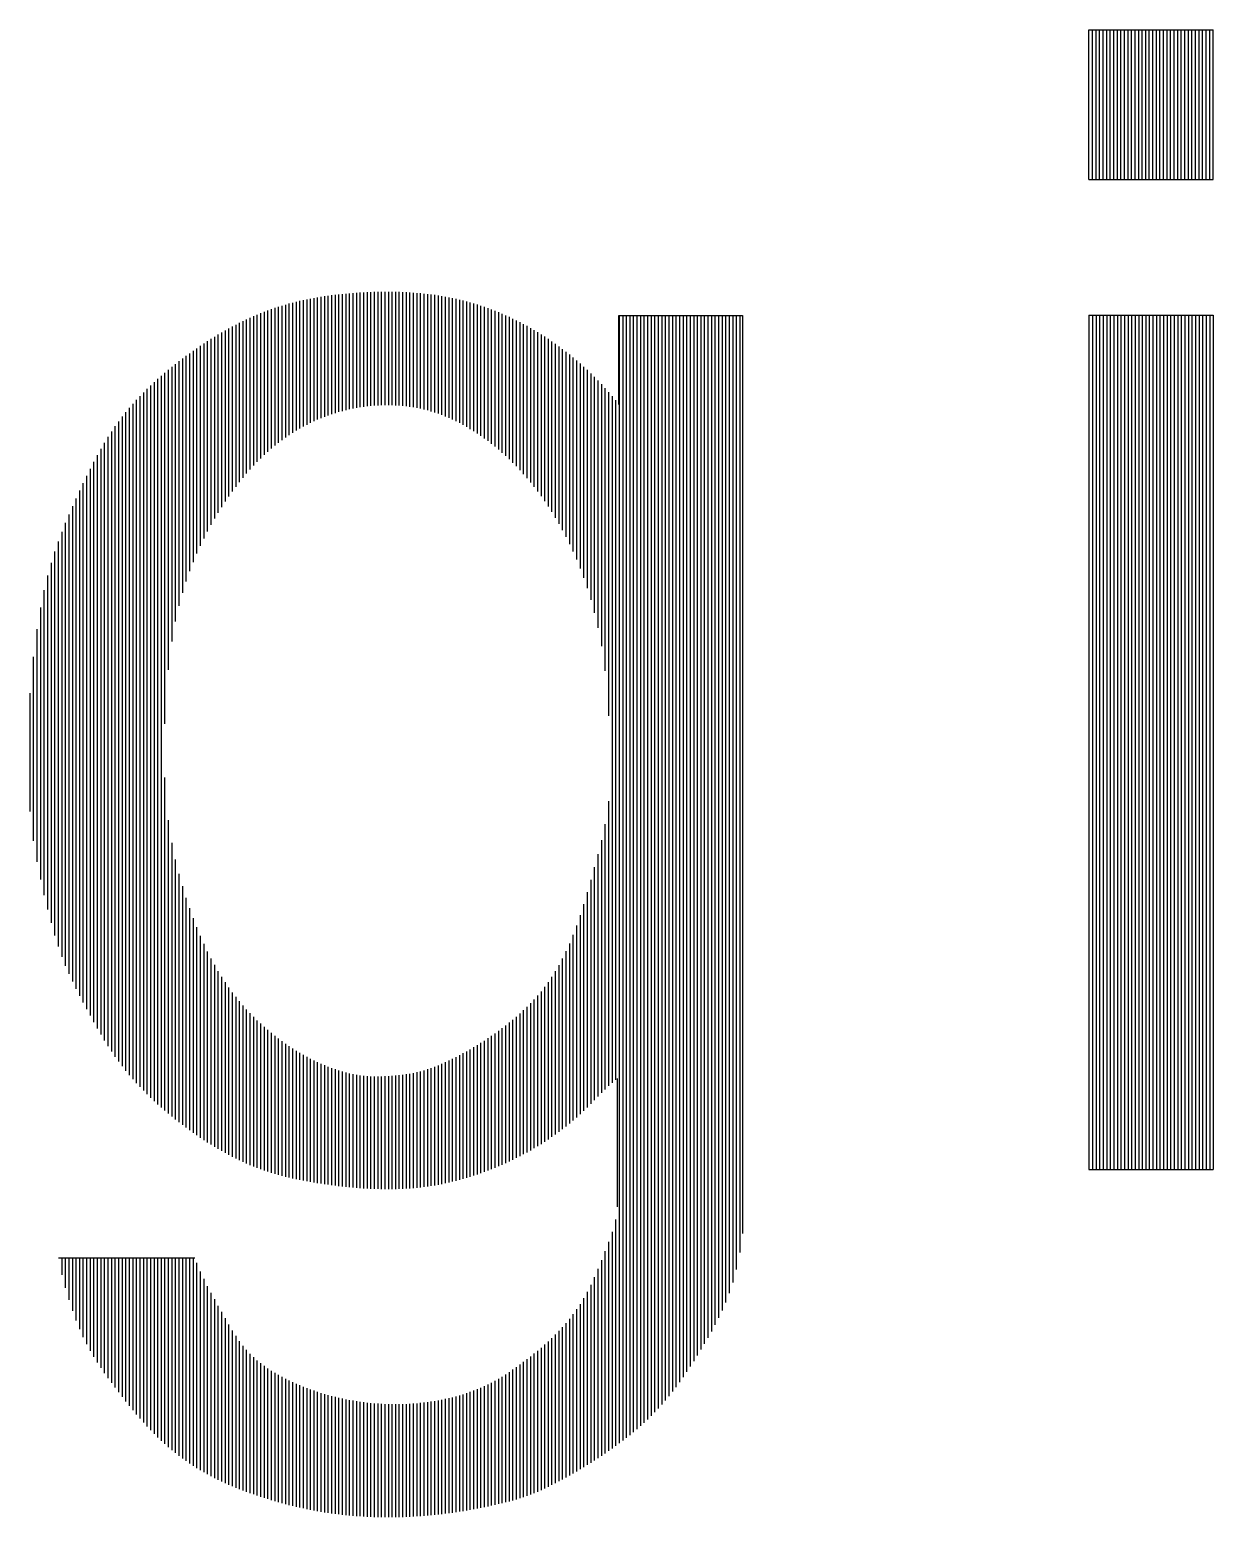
# Model space of a CAD drawing. Extents: x -2502 to 14741, y -2417 to 9756.
# Drawn here: x 14042.6 to 14087.6, y -1751.4 to -1694.9 of the extents above; entities that cross this region are included whole.
import ezdxf
from ezdxf.enums import TextEntityAlignment as Align

# ---------------------------------------------------------------- set-up
doc = ezdxf.new("R2010")
doc.units = 0
doc.header["$LTSCALE"] = 60
doc.header["$MEASUREMENT"] = 0
doc.layers.add('RLA-FORMATO', color=7, linetype='CONTINUOUS')
doc.layers.add('RLA-LOGO', color=7, linetype='CONTINUOUS')
doc.styles.add('ROMAND', font='romand', dxfattribs={"height": 31.5})
doc.styles.add('ROMANS', font='ROMANS.shx', dxfattribs={"height": 16.87})

# ---------------------------------------------------------------- blocks, each defined once
blk = doc.blocks.new('viñeta-rl')
at = {"layer": 'RLA-LOGO', "color": 8, "true_color": 0x707070}
for p, q in [((-216.881, 236.257), (-216.881, 238.156)), ((-216.881, 238.156), (-215.306, 238.156)), ((-216.836, 236.257), (-216.836, 238.156)), ((-216.791, 236.257), (-216.791, 238.156)), ((-216.746, 236.257), (-216.746, 238.156)), ((-216.701, 236.257), (-216.701, 238.156)), ((-216.656, 236.257), (-216.656, 238.156)), ((-216.611, 236.257), (-216.611, 238.156)), ((-216.566, 236.257), (-216.566, 238.156)), ((-216.521, 236.257), (-216.521, 238.156)), ((-216.476, 236.257), (-216.476, 238.156)), ((-216.431, 236.257), (-216.431, 238.156)), ((-216.386, 236.257), (-216.386, 238.156)), ((-216.341, 236.257), (-216.341, 238.156)), ((-216.296, 236.257), (-216.296, 238.156)), ((-216.251, 236.257), (-216.251, 238.156)), ((-216.206, 236.257), (-216.206, 238.156)), ((-216.161, 236.257), (-216.161, 238.156)), ((-216.116, 236.257), (-216.116, 238.156)), ((-216.071, 236.257), (-216.071, 238.156)), ((-216.026, 236.257), (-216.026, 238.156)), ((-215.981, 236.257), (-215.981, 238.156)), ((-215.936, 236.257), (-215.936, 238.156)), ((-215.891, 236.257), (-215.891, 238.156)), ((-215.846, 236.257), (-215.846, 238.156)), ((-215.801, 236.257), (-215.801, 238.156)), ((-215.756, 236.257), (-215.756, 238.156)), ((-215.711, 236.257), (-215.711, 238.156)), ((-215.666, 236.257), (-215.666, 238.156)), ((-215.621, 236.257), (-215.621, 238.156)), ((-215.576, 236.257), (-215.576, 238.156)), ((-215.531, 236.257), (-215.531, 238.156)), ((-215.486, 236.257), (-215.486, 238.156)), ((-215.441, 236.257), (-215.441, 238.156)), ((-215.396, 236.257), (-215.396, 238.156)), ((-215.351, 236.257), (-215.351, 238.156)), ((-215.306, 236.257), (-215.306, 238.156)), ((-216.881, 236.257), (-215.306, 236.257)), ((-226.661, 234.763), (-226.661, 233.214)), ((-226.616, 234.77), (-226.616, 233.233)), ((-226.571, 234.777), (-226.571, 233.25)), ((-226.526, 234.784), (-226.526, 233.267)), ((-226.481, 234.79), (-226.481, 233.283)), ((-226.436, 234.795), (-226.436, 233.297)), ((-226.391, 234.801), (-226.391, 233.311)), ((-226.346, 234.805), (-226.346, 233.323)), ((-226.301, 234.81), (-226.301, 233.334)), ((-226.256, 234.814), (-226.256, 233.345)), ((-226.211, 234.817), (-226.211, 233.355)), ((-226.166, 234.821), (-226.166, 233.363)), ((-226.121, 234.824), (-226.121, 233.371)), ((-226.076, 234.826), (-226.076, 233.377)), ((-226.031, 234.828), (-226.031, 233.383)), ((-225.986, 234.83), (-225.986, 233.388)), ((-225.941, 234.832), (-225.941, 233.392)), ((-225.896, 234.833), (-225.896, 233.395)), ((-225.851, 234.834), (-225.851, 233.397)), ((-225.806, 234.834), (-225.806, 233.398)), ((-225.761, 234.834), (-225.761, 233.398)), ((-225.716, 234.834), (-225.716, 233.397)), ((-225.671, 234.833), (-225.671, 233.395)), ((-225.626, 234.832), (-225.626, 233.393)), ((-225.581, 234.83), (-225.581, 233.389)), ((-225.536, 234.828), (-225.536, 233.384)), ((-225.491, 234.825), (-225.491, 233.378)), ((-225.446, 234.822), (-225.446, 233.371)), ((-225.401, 234.819), (-225.401, 233.363)), ((-225.356, 234.815), (-225.356, 233.354)), ((-225.311, 234.81), (-225.311, 233.344)), ((-225.266, 234.805), (-225.266, 233.332)), ((-225.221, 234.8), (-225.221, 233.319)), ((-225.176, 234.794), (-225.176, 233.305)), ((-225.131, 234.787), (-225.131, 233.29)), ((-225.086, 234.78), (-225.086, 233.273)), ((-225.041, 234.772), (-225.041, 233.255)), ((-224.996, 234.763), (-224.996, 233.236)), ((-227.336, 234.581), (-227.336, 232.766)), ((-227.291, 234.598), (-227.291, 232.807)), ((-227.246, 234.614), (-227.246, 232.847)), ((-227.201, 234.629), (-227.201, 232.884)), ((-227.156, 234.644), (-227.156, 232.92)), ((-227.111, 234.658), (-227.111, 232.954)), ((-227.066, 234.671), (-227.066, 232.987)), ((-227.021, 234.684), (-227.021, 233.018)), ((-226.976, 234.696), (-226.976, 233.047)), ((-226.931, 234.707), (-226.931, 233.075)), ((-226.886, 234.718), (-226.886, 233.101)), ((-226.841, 234.728), (-226.841, 233.126)), ((-226.796, 234.738), (-226.796, 233.15)), ((-226.751, 234.747), (-226.751, 233.172)), ((-226.706, 234.755), (-226.706, 233.194)), ((-224.951, 234.754), (-224.951, 233.216)), ((-224.906, 234.745), (-224.906, 233.194)), ((-224.861, 234.734), (-224.861, 233.172)), ((-224.816, 234.723), (-224.816, 233.147)), ((-224.771, 234.712), (-224.771, 233.122)), ((-224.726, 234.699), (-224.726, 233.095)), ((-224.681, 234.686), (-224.681, 233.067)), ((-224.636, 234.672), (-224.636, 233.038)), ((-224.591, 234.658), (-224.591, 233.008)), ((-224.546, 234.642), (-224.546, 232.976)), ((-224.501, 234.626), (-224.501, 232.943)), ((-224.456, 234.61), (-224.456, 232.908)), ((-224.411, 234.592), (-224.411, 232.872)), ((-224.366, 234.574), (-224.366, 232.834)), ((-227.741, 234.393), (-227.741, 232.302)), ((-227.696, 234.417), (-227.696, 232.363)), ((-227.651, 234.44), (-227.651, 232.421)), ((-227.606, 234.463), (-227.606, 232.477)), ((-227.561, 234.484), (-227.561, 232.53)), ((-227.516, 234.505), (-227.516, 232.581)), ((-227.471, 234.525), (-227.471, 232.631)), ((-227.426, 234.544), (-227.426, 232.678)), ((-227.381, 234.563), (-227.381, 232.723)), ((-224.321, 234.555), (-224.321, 232.795)), ((-224.276, 234.535), (-224.276, 232.754)), ((-224.231, 234.515), (-224.231, 232.712)), ((-224.186, 234.493), (-224.186, 232.668)), ((-224.141, 234.471), (-224.141, 232.622)), ((-224.096, 234.449), (-224.096, 232.574)), ((-224.051, 234.425), (-224.051, 232.524)), ((-224.006, 234.401), (-224.006, 232.473)), ((-222.838, 233.406), (-222.838, 234.535)), ((-222.838, 234.535), (-221.273, 234.535)), ((-222.836, 234.535), (-222.836, 220.237)), ((-222.791, 234.535), (-222.791, 220.271)), ((-222.746, 234.535), (-222.746, 220.306)), ((-222.701, 234.535), (-222.701, 220.342)), ((-222.656, 234.535), (-222.656, 220.379)), ((-222.611, 234.535), (-222.611, 220.417)), ((-222.566, 234.535), (-222.566, 220.457)), ((-222.521, 234.535), (-222.521, 220.497)), ((-222.476, 234.535), (-222.476, 220.54)), ((-222.431, 234.535), (-222.431, 220.584)), ((-222.386, 234.535), (-222.386, 220.63)), ((-222.341, 234.535), (-222.341, 220.678)), ((-222.296, 234.535), (-222.296, 220.728)), ((-222.251, 234.535), (-222.251, 220.78)), ((-222.206, 234.535), (-222.206, 220.835)), ((-222.161, 234.535), (-222.161, 220.892)), ((-222.116, 234.535), (-222.116, 220.951)), ((-222.071, 234.535), (-222.071, 221.013)), ((-222.026, 234.535), (-222.026, 221.076)), ((-221.981, 234.535), (-221.981, 221.142)), ((-221.936, 234.535), (-221.936, 221.21)), ((-221.891, 234.535), (-221.891, 221.28)), ((-221.846, 234.535), (-221.846, 221.352)), ((-221.801, 234.535), (-221.801, 221.425)), ((-221.756, 234.535), (-221.756, 221.499)), ((-221.711, 234.535), (-221.711, 221.576)), ((-221.666, 234.535), (-221.666, 221.656)), ((-221.621, 234.535), (-221.621, 221.739)), ((-221.576, 234.535), (-221.576, 221.826)), ((-221.531, 234.535), (-221.531, 221.921)), ((-221.486, 234.535), (-221.486, 222.024)), ((-221.441, 234.535), (-221.441, 222.14)), ((-221.396, 234.535), (-221.396, 222.275)), ((-221.351, 234.535), (-221.351, 222.439)), ((-221.306, 234.535), (-221.306, 222.656)), ((-221.273, 234.535), (-221.273, 222.899)), ((-216.881, 234.539), (-216.881, 223.708)), ((-216.881, 234.539), (-215.306, 234.539)), ((-216.836, 234.539), (-216.836, 223.708)), ((-216.791, 234.539), (-216.791, 223.708)), ((-216.746, 234.539), (-216.746, 223.708)), ((-216.701, 234.539), (-216.701, 223.708)), ((-216.656, 234.539), (-216.656, 223.708)), ((-216.611, 234.539), (-216.611, 223.708)), ((-216.566, 234.539), (-216.566, 223.708)), ((-216.521, 234.539), (-216.521, 223.708)), ((-216.476, 234.539), (-216.476, 223.708)), ((-216.431, 234.539), (-216.431, 223.708)), ((-216.386, 234.539), (-216.386, 223.708)), ((-216.341, 234.539), (-216.341, 223.708)), ((-216.296, 234.539), (-216.296, 223.708)), ((-216.251, 234.539), (-216.251, 223.708)), ((-216.206, 234.539), (-216.206, 223.708)), ((-216.161, 234.539), (-216.161, 223.708)), ((-216.116, 234.539), (-216.116, 223.708)), ((-216.071, 234.539), (-216.071, 223.708)), ((-216.026, 234.539), (-216.026, 223.708)), ((-215.981, 234.539), (-215.981, 223.708)), ((-215.936, 234.539), (-215.936, 223.708)), ((-215.891, 234.539), (-215.891, 223.708)), ((-215.846, 234.539), (-215.846, 223.708)), ((-215.801, 234.539), (-215.801, 223.708)), ((-215.756, 234.539), (-215.756, 223.708)), ((-215.711, 234.539), (-215.711, 223.708)), ((-215.666, 234.539), (-215.666, 223.708)), ((-215.621, 234.539), (-215.621, 223.708)), ((-215.576, 234.539), (-215.576, 223.708)), ((-215.531, 234.539), (-215.531, 223.708)), ((-215.486, 234.539), (-215.486, 223.708)), ((-215.441, 234.539), (-215.441, 223.708)), ((-215.396, 234.539), (-215.396, 223.708)), ((-215.351, 234.539), (-215.351, 223.708)), ((-215.306, 234.539), (-215.306, 223.708)), ((-228.056, 234.207), (-228.056, 231.797)), ((-228.011, 234.236), (-228.011, 231.88)), ((-227.966, 234.264), (-227.966, 231.959)), ((-227.921, 234.291), (-227.921, 232.034)), ((-227.876, 234.318), (-227.876, 232.105)), ((-227.831, 234.344), (-227.831, 232.174)), ((-227.786, 234.369), (-227.786, 232.24)), ((-223.961, 234.375), (-223.961, 232.419)), ((-223.916, 234.349), (-223.916, 232.363)), ((-223.871, 234.322), (-223.871, 232.304)), ((-223.826, 234.295), (-223.826, 232.243)), ((-223.781, 234.266), (-223.781, 232.18)), ((-223.736, 234.236), (-223.736, 232.113)), ((-223.691, 234.206), (-223.691, 232.043)), ((-228.326, 234.022), (-228.326, 231.162)), ((-228.281, 234.054), (-228.281, 231.291)), ((-228.236, 234.086), (-228.236, 231.407)), ((-228.191, 234.117), (-228.191, 231.515)), ((-228.146, 234.148), (-228.146, 231.615)), ((-228.101, 234.178), (-228.101, 231.709)), ((-223.646, 234.174), (-223.646, 231.97)), ((-223.601, 234.142), (-223.601, 231.894)), ((-223.556, 234.108), (-223.556, 231.813)), ((-223.511, 234.074), (-223.511, 231.728)), ((-223.466, 234.038), (-223.466, 231.637)), ((-228.551, 233.847), (-228.551, 230.044)), ((-228.506, 233.884), (-228.506, 230.402)), ((-228.461, 233.919), (-228.461, 230.654)), ((-228.416, 233.954), (-228.416, 230.853)), ((-228.371, 233.988), (-228.371, 231.018)), ((-223.421, 234.002), (-223.421, 231.541)), ((-223.376, 233.964), (-223.376, 231.439)), ((-223.331, 233.925), (-223.331, 231.328)), ((-223.286, 233.884), (-223.286, 231.208)), ((-223.241, 233.843), (-223.241, 231.077)), ((-228.776, 233.648), (-228.776, 224.618)), ((-228.731, 233.69), (-228.731, 224.576)), ((-228.686, 233.731), (-228.686, 224.534)), ((-228.641, 233.771), (-228.641, 224.494)), ((-228.596, 233.809), (-228.596, 229.358)), ((-223.196, 233.8), (-223.196, 230.931)), ((-223.151, 233.756), (-223.151, 230.766)), ((-223.106, 233.71), (-223.106, 230.575)), ((-223.061, 233.663), (-223.061, 230.343)), ((-228.956, 233.465), (-228.956, 224.803)), ((-228.911, 233.513), (-228.911, 224.755)), ((-228.866, 233.559), (-228.866, 224.708)), ((-228.821, 233.604), (-228.821, 224.662)), ((-223.016, 233.614), (-223.016, 230.03)), ((-222.971, 233.564), (-222.971, 229.457)), ((-222.926, 233.513), (-222.926, 224.808)), ((-222.881, 233.459), (-222.881, 224.845)), ((-229.136, 233.252), (-229.136, 225.017)), ((-229.091, 233.309), (-229.091, 224.96)), ((-229.046, 233.363), (-229.046, 224.906)), ((-229.001, 233.415), (-229.001, 224.853)), ((-229.271, 233.064), (-229.271, 225.204)), ((-229.226, 233.13), (-229.226, 225.138)), ((-229.181, 233.192), (-229.181, 225.076)), ((-229.361, 232.921), (-229.361, 225.345)), ((-229.316, 232.994), (-229.316, 225.272)), ((-229.451, 232.764), (-229.451, 225.497)), ((-229.406, 232.844), (-229.406, 225.42)), ((-229.586, 232.502), (-229.586, 225.741)), ((-229.541, 232.592), (-229.541, 225.659)), ((-229.496, 232.68), (-229.496, 225.577)), ((-229.676, 232.314), (-229.676, 225.91)), ((-229.631, 232.409), (-229.631, 225.825)), ((-229.721, 232.216), (-229.721, 225.998)), ((-229.811, 232.012), (-229.811, 226.187)), ((-229.766, 232.116), (-229.766, 226.09)), ((-229.901, 231.791), (-229.901, 226.406)), ((-229.856, 231.904), (-229.856, 226.291)), ((-229.946, 231.67), (-229.946, 226.534)), ((-230.036, 231.399), (-230.036, 226.833)), ((-229.991, 231.541), (-229.991, 226.676)), ((-230.081, 231.24), (-230.081, 227.003)), ((-230.126, 231.054), (-230.126, 227.186)), ((-230.171, 230.832), (-230.171, 227.385)), ((-230.216, 230.557), (-230.216, 227.609)), ((-230.261, 230.207), (-230.261, 227.876)), ((-230.306, 229.745), (-230.306, 228.246)), ((-228.596, 228.676), (-228.596, 224.455)), ((-222.971, 228.378), (-222.971, 224.767)), ((-228.551, 228.138), (-228.551, 224.417)), ((-223.016, 228.085), (-223.016, 224.724)), ((-228.506, 227.851), (-228.506, 224.379)), ((-223.061, 227.882), (-223.061, 224.679)), ((-228.461, 227.637), (-228.461, 224.343)), ((-223.106, 227.706), (-223.106, 224.632)), ((-228.416, 227.457), (-228.416, 224.307)), ((-223.151, 227.541), (-223.151, 224.585)), ((-228.371, 227.298), (-228.371, 224.273)), ((-223.241, 227.222), (-223.241, 224.494)), ((-223.196, 227.379), (-223.196, 224.539)), ((-228.326, 227.153), (-228.326, 224.239)), ((-223.286, 227.072), (-223.286, 224.45)), ((-228.281, 227.019), (-228.281, 224.206)), ((-228.236, 226.895), (-228.236, 224.173)), ((-223.331, 226.932), (-223.331, 224.408)), ((-228.191, 226.778), (-228.191, 224.142)), ((-228.146, 226.669), (-228.146, 224.111)), ((-223.421, 226.684), (-223.421, 224.329)), ((-223.376, 226.803), (-223.376, 224.368)), ((-228.101, 226.568), (-228.101, 224.081)), ((-228.056, 226.473), (-228.056, 224.052)), ((-223.511, 226.475), (-223.511, 224.255)), ((-223.466, 226.575), (-223.466, 224.291)), ((-228.011, 226.384), (-228.011, 224.023)), ((-227.966, 226.301), (-227.966, 223.996)), ((-223.601, 226.299), (-223.601, 224.185)), ((-223.556, 226.383), (-223.556, 224.219)), ((-227.921, 226.223), (-227.921, 223.969)), ((-227.876, 226.15), (-227.876, 223.943)), ((-223.691, 226.15), (-223.691, 224.121)), ((-223.646, 226.221), (-223.646, 224.152)), ((-227.831, 226.081), (-227.831, 223.918)), ((-227.786, 226.016), (-227.786, 223.893)), ((-227.741, 225.954), (-227.741, 223.87)), ((-223.871, 225.913), (-223.871, 224.004)), ((-223.826, 225.966), (-223.826, 224.031)), ((-223.781, 226.023), (-223.781, 224.06)), ((-223.736, 226.084), (-223.736, 224.09)), ((-227.696, 225.896), (-227.696, 223.847)), ((-227.651, 225.841), (-227.651, 223.825)), ((-227.606, 225.788), (-227.606, 223.804)), ((-227.561, 225.738), (-227.561, 223.784)), ((-224.051, 225.726), (-224.051, 223.901)), ((-224.006, 225.77), (-224.006, 223.925)), ((-223.961, 225.815), (-223.961, 223.951)), ((-223.916, 225.863), (-223.916, 223.977)), ((-227.516, 225.689), (-227.516, 223.765)), ((-227.471, 225.643), (-227.471, 223.747)), ((-227.426, 225.599), (-227.426, 223.729)), ((-227.381, 225.557), (-227.381, 223.713)), ((-224.276, 225.534), (-224.276, 223.789)), ((-224.231, 225.57), (-224.231, 223.81)), ((-224.186, 225.607), (-224.186, 223.832)), ((-224.141, 225.645), (-224.141, 223.854)), ((-224.096, 225.685), (-224.096, 223.877)), ((-227.336, 225.516), (-227.336, 223.697)), ((-227.291, 225.477), (-227.291, 223.682)), ((-227.246, 225.439), (-227.246, 223.668)), ((-227.201, 225.403), (-227.201, 223.654)), ((-227.156, 225.369), (-227.156, 223.641)), ((-227.111, 225.335), (-227.111, 223.629)), ((-224.546, 225.341), (-224.546, 223.678)), ((-224.501, 225.371), (-224.501, 223.695)), ((-224.456, 225.402), (-224.456, 223.713)), ((-224.411, 225.433), (-224.411, 223.731)), ((-224.366, 225.466), (-224.366, 223.75)), ((-224.321, 225.499), (-224.321, 223.769)), ((-227.066, 225.303), (-227.066, 223.617)), ((-227.021, 225.272), (-227.021, 223.606)), ((-226.976, 225.243), (-226.976, 223.596)), ((-226.931, 225.214), (-226.931, 223.586)), ((-226.886, 225.187), (-226.886, 223.577)), ((-226.841, 225.161), (-226.841, 223.568)), ((-224.861, 225.157), (-224.861, 223.577)), ((-224.816, 225.181), (-224.816, 223.589)), ((-224.771, 225.206), (-224.771, 223.603)), ((-224.726, 225.231), (-224.726, 223.617)), ((-224.681, 225.258), (-224.681, 223.631)), ((-224.636, 225.285), (-224.636, 223.646)), ((-224.591, 225.313), (-224.591, 223.662)), ((-226.796, 225.137), (-226.796, 223.559)), ((-226.751, 225.113), (-226.751, 223.551)), ((-226.706, 225.091), (-226.706, 223.543)), ((-226.661, 225.069), (-226.661, 223.536)), ((-226.616, 225.049), (-226.616, 223.529)), ((-226.571, 225.029), (-226.571, 223.522)), ((-226.526, 225.011), (-226.526, 223.516)), ((-226.481, 224.994), (-226.481, 223.51)), ((-226.436, 224.978), (-226.436, 223.504)), ((-226.391, 224.963), (-226.391, 223.498)), ((-225.311, 224.964), (-225.311, 223.487)), ((-225.266, 224.979), (-225.266, 223.493)), ((-225.221, 224.994), (-225.221, 223.5)), ((-225.176, 225.011), (-225.176, 223.507)), ((-225.131, 225.028), (-225.131, 223.515)), ((-225.086, 225.047), (-225.086, 223.524)), ((-225.041, 225.067), (-225.041, 223.533)), ((-224.996, 225.088), (-224.996, 223.543)), ((-224.951, 225.11), (-224.951, 223.554)), ((-224.906, 225.133), (-224.906, 223.565)), ((-226.346, 224.95), (-226.346, 223.493)), ((-226.301, 224.937), (-226.301, 223.488)), ((-226.256, 224.926), (-226.256, 223.484)), ((-226.211, 224.916), (-226.211, 223.479)), ((-226.166, 224.908), (-226.166, 223.475)), ((-226.121, 224.9), (-226.121, 223.472)), ((-226.076, 224.895), (-226.076, 223.469)), ((-226.031, 224.89), (-226.031, 223.466)), ((-225.986, 224.887), (-225.986, 223.464)), ((-225.941, 224.886), (-225.941, 223.462)), ((-225.896, 224.886), (-225.896, 223.461)), ((-225.851, 224.888), (-225.851, 223.46)), ((-225.806, 224.891), (-225.806, 223.459)), ((-225.761, 224.893), (-225.761, 223.459)), ((-225.716, 224.896), (-225.716, 223.46)), ((-225.671, 224.9), (-225.671, 223.46)), ((-225.626, 224.904), (-225.626, 223.462)), ((-225.581, 224.909), (-225.581, 223.464)), ((-225.536, 224.915), (-225.536, 223.466)), ((-225.491, 224.922), (-225.491, 223.469)), ((-225.446, 224.931), (-225.446, 223.473)), ((-225.401, 224.941), (-225.401, 223.477)), ((-225.356, 224.952), (-225.356, 223.482)), ((-222.859, 224.863), (-222.859, 223.237)), ((-216.881, 223.708), (-215.306, 223.708)), ((-222.881, 223.076), (-222.881, 220.204)), ((-222.926, 222.917), (-222.926, 220.171)), ((-222.971, 222.791), (-222.971, 220.14)), ((-228.214, 222.583), (-229.941, 222.583)), ((-229.901, 222.583), (-229.901, 222.373)), ((-229.856, 222.583), (-229.856, 222.207)), ((-229.811, 222.583), (-229.811, 222.055)), ((-229.766, 222.583), (-229.766, 221.917)), ((-229.721, 222.583), (-229.721, 221.793)), ((-229.676, 222.583), (-229.676, 221.683)), ((-229.631, 222.583), (-229.631, 221.583)), ((-229.586, 222.583), (-229.586, 221.492)), ((-229.541, 222.583), (-229.541, 221.409)), ((-229.496, 222.583), (-229.496, 221.333)), ((-229.451, 222.583), (-229.451, 221.261)), ((-229.406, 222.583), (-229.406, 221.193)), ((-229.361, 222.583), (-229.361, 221.128)), ((-229.316, 222.583), (-229.316, 221.065)), ((-229.271, 222.583), (-229.271, 221.003)), ((-229.226, 222.583), (-229.226, 220.943)), ((-229.181, 222.583), (-229.181, 220.884)), ((-229.136, 222.583), (-229.136, 220.825)), ((-229.091, 222.583), (-229.091, 220.768)), ((-229.046, 222.583), (-229.046, 220.711)), ((-229.001, 222.583), (-229.001, 220.656)), ((-228.956, 222.583), (-228.956, 220.603)), ((-228.911, 222.583), (-228.911, 220.55)), ((-228.866, 222.583), (-228.866, 220.5)), ((-228.821, 222.583), (-228.821, 220.451)), ((-228.776, 222.583), (-228.776, 220.403)), ((-228.731, 222.583), (-228.731, 220.357)), ((-228.686, 222.583), (-228.686, 220.313)), ((-228.641, 222.583), (-228.641, 220.27)), ((-228.596, 222.583), (-228.596, 220.229)), ((-228.551, 222.583), (-228.551, 220.189)), ((-228.506, 222.583), (-228.506, 220.151)), ((-228.461, 222.583), (-228.461, 220.115)), ((-228.416, 222.583), (-228.416, 220.08)), ((-228.371, 222.583), (-228.371, 220.046)), ((-228.326, 222.583), (-228.326, 220.014)), ((-228.281, 222.583), (-228.281, 219.983)), ((-228.236, 222.583), (-228.236, 219.953)), ((-228.191, 222.523), (-228.191, 219.924)), ((-223.061, 222.56), (-223.061, 220.079)), ((-223.016, 222.674), (-223.016, 220.109)), ((-228.146, 222.417), (-228.146, 219.897)), ((-228.101, 222.321), (-228.101, 219.87)), ((-223.151, 222.345), (-223.151, 220.02)), ((-223.106, 222.449), (-223.106, 220.049)), ((-228.056, 222.231), (-228.056, 219.845)), ((-228.011, 222.146), (-228.011, 219.82)), ((-223.241, 222.159), (-223.241, 219.963)), ((-223.196, 222.248), (-223.196, 219.991)), ((-227.966, 222.063), (-227.966, 219.797)), ((-227.921, 221.982), (-227.921, 219.774)), ((-223.331, 222.003), (-223.331, 219.909)), ((-223.286, 222.078), (-223.286, 219.936)), ((-227.876, 221.902), (-227.876, 219.753)), ((-227.831, 221.822), (-227.831, 219.732)), ((-223.511, 221.762), (-223.511, 219.805)), ((-223.466, 221.816), (-223.466, 219.83)), ((-223.421, 221.874), (-223.421, 219.856)), ((-223.376, 221.936), (-223.376, 219.882)), ((-227.786, 221.743), (-227.786, 219.712)), ((-227.741, 221.669), (-227.741, 219.693)), ((-227.696, 221.599), (-227.696, 219.674)), ((-223.691, 221.572), (-223.691, 219.709)), ((-223.646, 221.616), (-223.646, 219.732)), ((-223.601, 221.662), (-223.601, 219.756)), ((-223.556, 221.711), (-223.556, 219.78)), ((-227.651, 221.534), (-227.651, 219.657)), ((-227.606, 221.475), (-227.606, 219.639)), ((-227.561, 221.421), (-227.561, 219.623)), ((-227.516, 221.372), (-227.516, 219.606)), ((-223.916, 221.374), (-223.916, 219.605)), ((-223.871, 221.411), (-223.871, 219.624)), ((-223.826, 221.449), (-223.826, 219.644)), ((-223.781, 221.488), (-223.781, 219.665)), ((-223.736, 221.529), (-223.736, 219.687)), ((-227.471, 221.328), (-227.471, 219.591)), ((-227.426, 221.289), (-227.426, 219.575)), ((-227.381, 221.252), (-227.381, 219.56)), ((-227.336, 221.218), (-227.336, 219.546)), ((-227.291, 221.187), (-227.291, 219.532)), ((-224.141, 221.203), (-224.141, 219.526)), ((-224.096, 221.235), (-224.096, 219.54)), ((-224.051, 221.269), (-224.051, 219.555)), ((-224.006, 221.303), (-224.006, 219.57)), ((-223.961, 221.338), (-223.961, 219.587)), ((-227.246, 221.157), (-227.246, 219.518)), ((-227.201, 221.13), (-227.201, 219.505)), ((-227.156, 221.104), (-227.156, 219.492)), ((-227.111, 221.079), (-227.111, 219.479)), ((-227.066, 221.056), (-227.066, 219.467)), ((-227.021, 221.034), (-227.021, 219.455)), ((-226.976, 221.013), (-226.976, 219.444)), ((-224.456, 221.005), (-224.456, 219.448)), ((-224.411, 221.03), (-224.411, 219.458)), ((-224.366, 221.055), (-224.366, 219.468)), ((-224.321, 221.082), (-224.321, 219.479)), ((-224.276, 221.111), (-224.276, 219.49)), ((-224.231, 221.14), (-224.231, 219.501)), ((-224.186, 221.171), (-224.186, 219.514)), ((-226.931, 220.993), (-226.931, 219.433)), ((-226.886, 220.974), (-226.886, 219.423)), ((-226.841, 220.955), (-226.841, 219.413)), ((-226.796, 220.938), (-226.796, 219.403)), ((-226.751, 220.921), (-226.751, 219.394)), ((-226.706, 220.905), (-226.706, 219.385)), ((-226.661, 220.89), (-226.661, 219.377)), ((-226.616, 220.875), (-226.616, 219.369)), ((-226.571, 220.862), (-226.571, 219.362)), ((-226.526, 220.849), (-226.526, 219.355)), ((-226.481, 220.836), (-226.481, 219.348)), ((-226.436, 220.825), (-226.436, 219.342)), ((-226.391, 220.814), (-226.391, 219.337)), ((-224.996, 220.809), (-224.996, 219.352)), ((-224.951, 220.82), (-224.951, 219.358)), ((-224.906, 220.832), (-224.906, 219.364)), ((-224.861, 220.844), (-224.861, 219.371)), ((-224.816, 220.858), (-224.816, 219.378)), ((-224.771, 220.873), (-224.771, 219.386)), ((-224.726, 220.888), (-224.726, 219.394)), ((-224.681, 220.905), (-224.681, 219.402)), ((-224.636, 220.922), (-224.636, 219.41)), ((-224.591, 220.941), (-224.591, 219.419)), ((-224.546, 220.961), (-224.546, 219.428)), ((-224.501, 220.983), (-224.501, 219.438)), ((-226.346, 220.804), (-226.346, 219.332)), ((-226.301, 220.794), (-226.301, 219.327)), ((-226.256, 220.786), (-226.256, 219.322)), ((-226.211, 220.778), (-226.211, 219.318)), ((-226.166, 220.77), (-226.166, 219.315)), ((-226.121, 220.763), (-226.121, 219.312)), ((-226.076, 220.757), (-226.076, 219.309)), ((-226.031, 220.752), (-226.031, 219.306)), ((-225.986, 220.747), (-225.986, 219.304)), ((-225.941, 220.743), (-225.941, 219.303)), ((-225.896, 220.74), (-225.896, 219.301)), ((-225.851, 220.737), (-225.851, 219.301)), ((-225.806, 220.735), (-225.806, 219.3)), ((-225.761, 220.733), (-225.761, 219.3)), ((-225.716, 220.732), (-225.716, 219.3)), ((-225.671, 220.732), (-225.671, 219.301)), ((-225.626, 220.732), (-225.626, 219.302)), ((-225.581, 220.733), (-225.581, 219.303)), ((-225.536, 220.735), (-225.536, 219.305)), ((-225.491, 220.738), (-225.491, 219.307)), ((-225.446, 220.741), (-225.446, 219.309)), ((-225.401, 220.744), (-225.401, 219.312)), ((-225.356, 220.749), (-225.356, 219.315)), ((-225.311, 220.754), (-225.311, 219.318)), ((-225.266, 220.76), (-225.266, 219.322)), ((-225.221, 220.766), (-225.221, 219.326)), ((-225.176, 220.773), (-225.176, 219.331)), ((-225.131, 220.781), (-225.131, 219.335)), ((-225.086, 220.79), (-225.086, 219.341)), ((-225.041, 220.799), (-225.041, 219.346))]:
    blk.add_line(p, q, dxfattribs=at)
at = {"layer": 'RLA-FORMATO', "color": 4, "style": 'ROMAND'}
for tag, p in [('DESAR', (-1255.783, 233.263)), ('PRELIM', (-1123.111, 233.263)), ('PROP', (-989.639, 233.263)), ('CONST', (-823.737, 233.263))]:
    blk.add_attdef(tag, p, '', height=16, dxfattribs=at)
at = {"layer": 'RLA-FORMATO', "color": 2, "style": 'ROMANS'}
for tag, p, height in [('REVNO1', (-1394.08, 180.648), 10), ('DETNO1', (-1358.401, 180.648), 10), ('FECHA1', (-880.483, 180.648), 10), ('REVNO2', (-1394.08, 155.648), 10), ('DETNO2', (-1358.401, 155.648), 10), ('FECHA2', (-880.483, 155.648), 10), ('REVNO3', (-1394.08, 130.649), 10), ('DETNO3', (-1358.401, 130.649), 10), ('FECHA3', (-880.483, 130.649), 10), ('REVNO4', (-1394.08, 105.649), 10), ('DETNO4', (-1358.401, 105.649), 10), ('FECHA4', (-880.483, 105.649), 10), ('REVNO5', (-1394.08, 80.649), 11.25), ('DETNO5', (-1358.401, 80.649), 10), ('FECHA5', (-880.483, 80.649), 10), ('REVNO6', (-1392.274, 55.649), 10), ('DETNO6', (-1356.594, 55.649), 10), ('FECHA6', (-878.676, 55.649), 10), ('INGENIERO', (-741.067, 33.399), 10), ('DIBUJANTE', (-571.615, 33.401), 10), ('REVNO7', (-1394.08, 30.65), 10), ('DETNO7', (-1358.401, 30.65), 10), ('FECHA7', (-880.483, 30.65), 10), ('REVNO8', (-1394.08, 8.603), 10), ('DETNO8', (-1358.401, 8.603), 10), ('FECHA8', (-880.483, 8.603), 10), ('PROYECTISTA', (-740.886, 4.812), 10), ('INGENIERO', (-568.569, 4.615), 10)]:
    blk.add_attdef(tag, p, '', height=height, dxfattribs=at)
for tag, p in [('PERSNO1', (-946.608, 180.648)), ('PERSNO2', (-946.608, 155.648)), ('PERSNO3', (-946.608, 130.649)), ('PERSNO4', (-946.608, 105.649)), ('PERSNO5', (-946.608, 80.649)), ('PERSNO6', (-946.608, 55.649)), ('PERSNO7', (-946.608, 30.65)), ('PERSNO8', (-946.608, 8.603))]:
    blk.add_attdef(tag, text='', height=10, dxfattribs=at).set_placement(p, align=Align.CENTER)
at = {"layer": 'RLA-FORMATO', "color": 5, "style": 'ROMAND'}
blk.add_attdef('PROYECTO', text='', height=16.9, dxfattribs=at).set_placement((-289.167, 165.033), align=Align.MIDDLE)
for tag, p in [('TITULO1', (-567.962, 108.18)), ('TITULO2', (-567.962, 74.225))]:
    blk.add_attdef(tag, p, '', height=20, dxfattribs=at)
at = {"layer": 'RLA-FORMATO', "color": 2, "style": 'ROMANS'}
for tag, p in [('NOMARCH', (-1424.041, 5.527)), ('FECHA', (-1406.947, 5.527))]:
    blk.add_attdef(tag, p, '', height=11.25, rotation=90, dxfattribs=at)
at = {"layer": 'RLA-FORMATO', "color": 5, "style": 'ROMAND', "width": 0.967839}
blk.add_attdef('NUMERO', text='', height=24, dxfattribs=at).set_placement((-290.268, 13.329), (-62.411, 13.329), align=Align.FIT)
at = {"layer": 'RLA-FORMATO', "color": 5, "style": 'ROMAND', "flags": 12}
blk.add_attdef('REVISION', text='', height=24, dxfattribs=at).set_placement((-24.501, 25.329), align=Align.MIDDLE)

msp = doc.modelspace()

# ---------------------------------------------------------------- block references
at = {"layer": 'RLA-FORMATO', "xscale": 3, "yscale": 3, "zscale": 3}
msp.add_blockref('viñeta-rl', (14733.475, -2409.345), dxfattribs=at)

doc.saveas('drawing.dxf')
